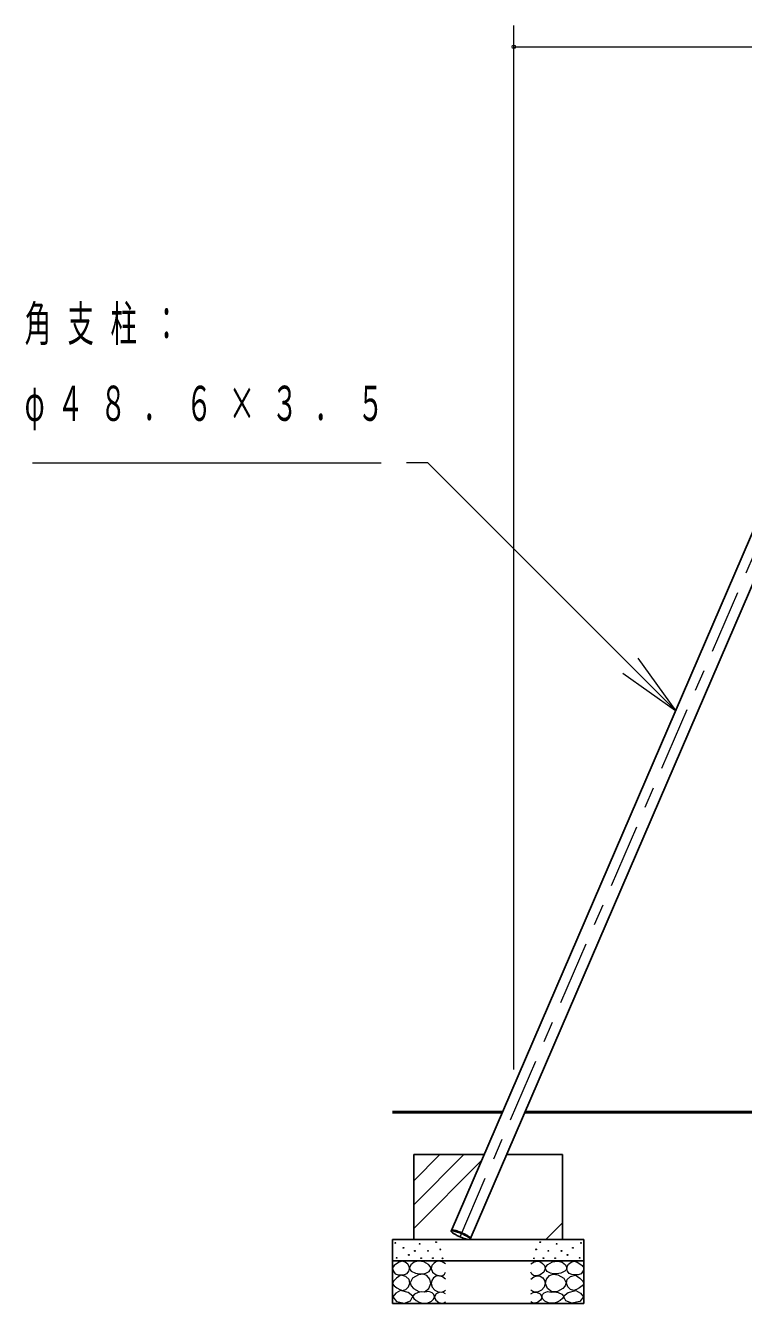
# Model space of a CAD drawing. Units: millimetres on the paper. Extents: x 197 to 617, y 140 to 437.
# Drawn here: x 342.4 to 376.1, y 204.5 to 264.6 of the extents above; entities that cross this region are included whole.
import ezdxf

# ---------------------------------------------------------------- set-up
doc = ezdxf.new("R2010")
doc.units = ezdxf.units.MM
doc.linetypes.add('USER2', pattern=[6, 3, -1, 1, -1])
doc.layers.add('線', color=2, linetype='Continuous', lineweight=25)
doc.layers.add('補助', color=2, linetype='Continuous', lineweight=13)
doc.styles.add('ＭＳ ゴシック', font='')
doc.styles.get('ＭＳ ゴシック').set_extended_font_data('MS Gothic')

# ---------------------------------------------------------------- blocks, each defined once
blk = doc.blocks.new('dimension_origin')
at = {"color": 0, "linetype": 'Continuous', "lineweight": -2}
blk.add_circle((0, 0), 1.25, dxfattribs=at)

msp = doc.modelspace()

# ---------------------------------------------------------------- linework, layer by layer
at = {"layer": '線', "color": 1, "linetype": 'USER2', "lineweight": 13}
msp.add_line((362.818, 207.585), (382.142, 252.418), dxfattribs=at)
at = {"layer": '線', "color": 7}
for p, q in [((362.405, 207.855), (380.691, 250.28)), ((363.298, 207.47), (381.585, 249.897)), ((360.642, 211.455), (360.642, 207.455)), ((363.957, 211.455), (360.642, 211.455)), ((367.642, 211.455), (365.016, 211.455)), ((367.642, 207.455), (367.642, 211.455)), ((359.642, 207.455), (359.642, 204.455)), ((359.642, 207.455), (368.642, 207.455)), ((368.642, 204.455), (368.642, 207.455)), ((359.642, 206.455), (368.642, 206.455)), ((359.642, 204.455), (368.642, 204.455))]:
    msp.add_line(p, q, dxfattribs=at)
at = {"layer": '線', "color": 7, "lineweight": 50}
for p, q in [((364.819, 213.455), (359.642, 213.455)), ((399.407, 213.455), (365.878, 213.455))]:
    msp.add_line(p, q, dxfattribs=at)
at = {"layer": '線', "color": 7, "lineweight": 13}
for p, q in [((360.642, 210.223), (361.875, 211.455)), ((360.642, 209.1), (362.997, 211.455)), ((360.642, 207.978), (363.834, 211.17)), ((366.855, 207.455), (367.642, 208.243))]:
    msp.add_line(p, q, dxfattribs=at)
at = {"layer": '線', "color": 7}
msp.add_lwpolyline([(362.405, 207.855), (362.404, 207.848), (362.406, 207.839), (362.412, 207.828), (362.421, 207.817), (362.433, 207.804), (362.449, 207.791), (362.467, 207.776), (362.488, 207.76), (362.513, 207.744), (362.539, 207.727), (362.568, 207.71), (362.6, 207.692), (362.633, 207.674), (362.668, 207.656), (362.704, 207.638), (362.741, 207.62), (362.78, 207.602), (362.818, 207.585), (362.857, 207.569), (362.896, 207.553), (362.935, 207.538), (362.973, 207.524), (363.01, 207.511), (363.046, 207.499), (363.08, 207.489), (363.113, 207.48), (363.144, 207.472), (363.172, 207.466), (363.198, 207.461), (363.222, 207.457), (363.242, 207.456), (363.26, 207.455), (363.274, 207.457), (363.285, 207.46), (363.293, 207.464), (363.298, 207.47), (363.299, 207.478), (363.297, 207.487), (363.292, 207.497), (363.283, 207.508), (363.27, 207.521), (363.255, 207.535), (363.237, 207.55), (363.215, 207.565), (363.191, 207.582), (363.164, 207.598), (363.135, 207.616), (363.104, 207.634), (363.071, 207.652), (363.036, 207.67), (363, 207.688), (362.962, 207.706), (362.924, 207.723), (362.885, 207.74), (362.846, 207.757), (362.807, 207.772), (362.769, 207.787), (362.731, 207.801), (362.693, 207.814), (362.658, 207.826), (362.623, 207.837), (362.59, 207.846), (362.56, 207.854), (362.531, 207.86), (362.505, 207.865), (362.482, 207.868), (362.461, 207.87), (362.444, 207.87), (362.429, 207.869), (362.418, 207.866), (362.41, 207.861)], close=True, dxfattribs=at)
at = {"layer": '線'}
msp.add_lwpolyline([(363.314, 207.507), (363.314, 207.518), (363.307, 207.533), (363.292, 207.551), (363.271, 207.571), (363.242, 207.593), (363.207, 207.618), (363.166, 207.643), (363.119, 207.67), (363.069, 207.697), (363.015, 207.724), (362.959, 207.751), (362.901, 207.776), (362.842, 207.801), (362.784, 207.824), (362.727, 207.844), (362.673, 207.862), (362.622, 207.878), (362.575, 207.89), (362.534, 207.899), (362.498, 207.904), (362.468, 207.906), (362.445, 207.905), (362.429, 207.9), (362.421, 207.891)], dxfattribs=at)
at = {"layer": '補助'}
for p, q in [((365.349, 215.455), (365.349, 264.55)), ((365.349, 263.55), (399.936, 263.55)), ((342.716, 243.985), (359.112, 243.985)), ((361.302, 243.985), (360.302, 243.985)), ((370.834, 234.453), (361.302, 243.985)), ((372.955, 232.332), (370.834, 234.453)), ((371.188, 234.806), (372.955, 232.332)), ((370.48, 234.099), (372.955, 232.332))]:
    msp.add_line(p, q, dxfattribs=at)
for points in [[(360.091, 206.443), (359.962, 206.393), (359.838, 206.323), (359.721, 206.242), (359.648, 206.133), (359.668, 205.981), (359.768, 205.854), (359.905, 205.802), (360.06, 205.797), (360.212, 205.809), (360.338, 205.86), (360.413, 205.966), (360.44, 206.095), (360.423, 206.199), (360.364, 206.298), (360.241, 206.394)], [(360.88, 206.445), (360.782, 206.433), (360.669, 206.391), (360.51, 206.275), (360.436, 206.137), (360.454, 206.058), (360.528, 205.97), (360.718, 205.874), (360.918, 205.845), (361.065, 205.842), (361.215, 205.872), (361.367, 205.964), (361.442, 206.088), (361.423, 206.181), (361.328, 206.288), (361.115, 206.413)], [(367.405, 206.445), (367.503, 206.433), (367.616, 206.391), (367.775, 206.275), (367.848, 206.137), (367.831, 206.058), (367.756, 205.97), (367.566, 205.874), (367.367, 205.845), (367.22, 205.842), (367.07, 205.872), (366.918, 205.964), (366.843, 206.088), (366.862, 206.181), (366.956, 206.288), (367.17, 206.413)], [(368.193, 206.443), (368.323, 206.393), (368.447, 206.323), (368.564, 206.242), (368.637, 206.133), (368.617, 205.981), (368.517, 205.854), (368.379, 205.802), (368.225, 205.797), (368.073, 205.809), (367.946, 205.86), (367.871, 205.966), (367.845, 206.095), (367.862, 206.199), (367.921, 206.298), (368.044, 206.394)], [(360.041, 205.784), (359.934, 205.729), (359.825, 205.645), (359.696, 205.509), (359.648, 205.372), (359.72, 205.276), (359.85, 205.189), (359.983, 205.103), (360.117, 205.062), (360.27, 205.111), (360.395, 205.239), (360.458, 205.405), (360.427, 205.575), (360.264, 205.72)], [(360.626, 205.159), (360.877, 205.021), (361.145, 205.002), (361.35, 205.151), (361.447, 205.386), (361.402, 205.601), (361.264, 205.764), (361.087, 205.833), (360.864, 205.807), (360.588, 205.646), (360.469, 205.429), (360.522, 205.285)], [(367.659, 205.159), (367.407, 205.021), (367.14, 205.002), (366.934, 205.151), (366.837, 205.386), (366.883, 205.601), (367.021, 205.764), (367.198, 205.833), (367.421, 205.807), (367.696, 205.646), (367.816, 205.429), (367.763, 205.285)], [(368.244, 205.784), (368.351, 205.729), (368.459, 205.645), (368.588, 205.509), (368.637, 205.372), (368.564, 205.276), (368.434, 205.189), (368.301, 205.103), (368.168, 205.062), (368.015, 205.111), (367.889, 205.239), (367.827, 205.405), (367.857, 205.575), (368.021, 205.72)], [(360.024, 205.066), (359.798, 204.945), (359.662, 204.769), (359.831, 204.544), (360.2, 204.461), (360.487, 204.584), (360.596, 204.791), (360.38, 204.973)], [(361.166, 204.983), (361.016, 204.995), (360.853, 204.967), (360.674, 204.885), (360.588, 204.777), (360.642, 204.684), (360.761, 204.594), (360.89, 204.517), (361.037, 204.469), (361.274, 204.474), (361.48, 204.556), (361.574, 204.652), (361.615, 204.767), (361.594, 204.87), (361.512, 204.961), (361.344, 205.012)], [(367.118, 204.983), (367.269, 204.995), (367.432, 204.967), (367.61, 204.885), (367.697, 204.777), (367.643, 204.684), (367.524, 204.594), (367.394, 204.517), (367.248, 204.469), (367.011, 204.474), (366.805, 204.556), (366.711, 204.652), (366.67, 204.767), (366.691, 204.87), (366.772, 204.961), (366.94, 205.012)], [(368.26, 205.066), (368.487, 204.945), (368.623, 204.769), (368.453, 204.544), (368.085, 204.461), (367.798, 204.584), (367.689, 204.791), (367.905, 204.973)]]:
    msp.add_lwpolyline(points, close=True, dxfattribs=at)
for points in [[(362.142, 206.321), (361.974, 206.418), (361.8, 206.448), (361.688, 206.414), (361.585, 206.34), (361.495, 206.234), (361.458, 206.1), (361.531, 205.924), (361.692, 205.795), (361.858, 205.748), (362.003, 205.77), (362.084, 205.838), (362.142, 205.928)], [(366.142, 206.321), (366.311, 206.418), (366.485, 206.448), (366.597, 206.414), (366.7, 206.34), (366.789, 206.234), (366.827, 206.1), (366.753, 205.924), (366.592, 205.795), (366.426, 205.748), (366.282, 205.77), (366.201, 205.838), (366.142, 205.928)], [(362.136, 205.599), (361.993, 205.708), (361.832, 205.757), (361.698, 205.733), (361.578, 205.656), (361.49, 205.54), (361.458, 205.396), (361.511, 205.224), (361.635, 205.086), (361.788, 205.008), (361.94, 204.991), (362.043, 205.019), (362.136, 205.073)], [(366.149, 205.599), (366.291, 205.708), (366.453, 205.757), (366.587, 205.733), (366.706, 205.656), (366.794, 205.54), (366.827, 205.396), (366.773, 205.224), (366.649, 205.086), (366.496, 205.008), (366.345, 204.991), (366.242, 205.019), (366.149, 205.073)], [(362.142, 204.908), (362.022, 204.975), (361.876, 204.991), (361.702, 204.904), (361.616, 204.769), (361.629, 204.695), (361.686, 204.61), (361.829, 204.501), (361.978, 204.465), (362.063, 204.486), (362.142, 204.528)], [(366.142, 204.908), (366.263, 204.975), (366.408, 204.991), (366.583, 204.904), (366.668, 204.769), (366.656, 204.695), (366.599, 204.61), (366.455, 204.501), (366.307, 204.465), (366.221, 204.486), (366.142, 204.528)]]:
    msp.add_lwpolyline(points, dxfattribs=at)
for centre in [(361.691, 207.337), (366.594, 207.337), (359.774, 207.299), (360.155, 207.071), (360.414, 206.735), (360.693, 206.925), (360.921, 207.255), (361.312, 206.926), (361.891, 206.997), (366.394, 206.997), (366.972, 206.926), (367.363, 207.255), (367.591, 206.925), (367.87, 206.735), (368.13, 207.071), (368.51, 207.299), (359.838, 206.602), (360.991, 206.583), (361.545, 206.586), (361.988, 206.575), (366.297, 206.575), (366.74, 206.586), (367.293, 206.583), (368.447, 206.602)]:
    msp.add_circle(centre, 0.02, dxfattribs=at)

# ---------------------------------------------------------------- block references
at = {"layer": '補助', "xscale": 0.0667, "yscale": 0.0667}
msp.add_blockref('dimension_origin', (365.349, 263.55), dxfattribs=at)

# ---------------------------------------------------------------- texts
at = {"layer": '補助', "char_height": 1.65, "attachment_point": 1, "style": 'ＭＳ ゴシック'}
for s, insert in [('\\T1.63;\\W0.55;角支柱：', (342.341, 251.36)), ('\\T1.63;\\W0.55;φ４８．６×３．５', (342.341, 247.61))]:
    msp.add_mtext(s, dxfattribs=dict(at, insert=insert))

doc.saveas('drawing.dxf')
